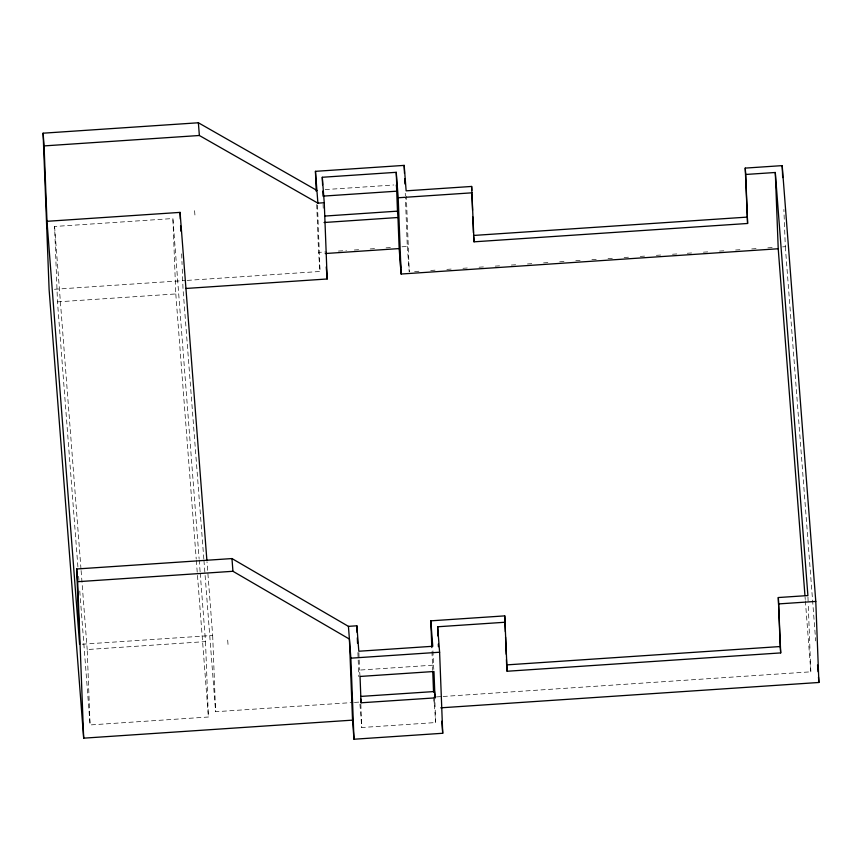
<?xml version="1.0" encoding="UTF-8"?>
<svg xmlns="http://www.w3.org/2000/svg" width="862" height="862" viewBox="0 0 862 862"><rect width="100%" height="100%" fill="white"/><g stroke="black" fill="none" stroke-linecap="round" stroke-linejoin="round"><path stroke-width="0.65" stroke-dasharray="4.31 3.23" d="M325.168 189.586L393.826 184.985M77.914 566.959L57.485 301.872L54.586 226.469L172.896 218.539L199.1 558.598M187.259 280.387L320.028 271.476L318.563 252.394L326.504 251.866M338.421 251.068L346.373 250.53M354.314 250.002L360.941 249.549M370.207 248.935L376.834 248.493M386.101 247.868L392.727 247.426M401.994 246.801L407.295 246.446L405.399 197.279M54.478 289.287L185.912 280.473M414.622 271.53L421.335 271.088M430.741 270.452L437.454 270M446.861 269.375L453.574 268.922M462.98 268.297L469.693 267.845M479.089 267.209L485.812 266.767M495.208 266.132L501.921 265.679M511.328 265.054L518.04 264.602M527.447 263.966L534.16 263.524M543.556 262.888L550.279 262.436M559.675 261.811L566.388 261.358M575.794 260.733L582.507 260.281M591.914 259.645L598.627 259.203M608.022 258.568L614.746 258.115M624.142 257.49L629.519 257.124M640.261 256.402L645.638 256.046M656.381 255.324L661.747 254.969M672.5 254.247L677.866 253.881M687.273 253.256L693.985 252.803M703.381 252.178L710.105 251.726M719.501 251.09L726.213 250.648M735.62 250.012L742.333 249.56M751.739 248.935L758.452 248.482M767.848 247.857L774.572 247.405M782.631 246.866L785.314 246.683L783.881 209.477M57.485 301.872L175.794 293.942L172.896 218.539M82.246 644.205L212.677 635.456L206.999 561.819M205.501 641.608L208.399 717.012L90.09 724.942L87.191 649.539L205.501 641.608L200.243 573.327M360.036 676.454L359.551 670.086L433.489 665.13L432.864 648.795M203.949 560.44L215.608 711.721L353.118 702.508M354.454 702.411L359.788 702.056L361.749 727.506L435.698 722.55L434.804 699.276M436.42 696.916L441.786 696.561M443.122 696.474L810.83 671.821L808.211 603.497M785.314 246.683L815.7 640.908M805.054 596.838L805.259 599.521M805.367 600.857L810.83 671.821M407.295 246.446L409.256 271.896L406.347 196.148M433.489 665.13L433.877 670.227M433.737 697.099L435.698 722.55M194.586 210.694L195.081 217.052M227.687 640.121L228.171 646.489M203.841 559.093L183.003 288.651L182.13 265.905M199.208 559.944L200.135 571.991M175.794 293.942L196.224 559.029M196.32 560.365L208.399 717.012M54.586 226.469L81.006 569.211M81.103 570.547L87.191 649.539M78.636 576.333L78.948 580.352M79.778 591.063L90.09 724.942M807.953 596.881L808.157 602.172M434.071 699.632L434.222 703.457M431.981 651.607L432.702 670.345M405.248 193.293L405.355 195.954M358.872 652.502L359.109 658.783M359.163 660.033L359.551 670.086M360.855 704.2L361.749 727.506M357.892 652.556L358.818 676.638M323.088 204.272L323.239 208.238M317.485 205.037L320.028 271.476M316.72 204.563L318.563 252.394M212.677 635.456L215.608 711.721M181.666 253.87L182.076 264.569"/><path stroke-width="1.29" d="M83.679 738.163L77.666 581.699L232.945 571.29L349.412 639.087L352.526 720.136L83.679 738.163L49.112 289.643L43.1 133.19L198.379 122.77L316.914 190.427M775.294 172.486L807.899 595.556L778.321 597.538L780.703 652.911L507.115 671.25L504.744 615.877L430.806 620.834L432.767 646.284L358.818 651.241L356.857 625.79L348.431 626.362L231.964 558.565L76.686 568.985L79.584 644.377L46.979 221.308L44.081 145.904L199.359 135.496L317.895 203.152L324.252 202.721L322.291 177.27L396.24 172.314L398.201 197.764L401.132 274.03L778.224 248.752L775.294 172.486L745.716 174.469L747.602 223.473L474.025 241.823L473.626 236.727M316.214 191.267L315.449 171.333L404.181 165.385L406.142 190.836L471.643 186.451L474.025 241.823M396.24 172.314L396.962 191.17L323.024 196.127L322.83 191.095M747.602 223.473L745.231 168.101L782.2 165.623L815.786 601.417L818.9 682.478L440.762 707.831M46.979 221.308L180.072 212.386L206.902 560.483M398.201 197.764L472.139 192.808M324.866 216.06L397.479 211.147L396.466 184.802L396.962 191.17M324.037 222.515L397.975 217.504L397.479 211.147M473.529 235.455L747.106 217.116M325.222 253.536L399.16 248.579L397.975 217.504M185.675 288.479L327.183 278.986L324.252 202.721M438.004 636.07L437.648 626.771L505.229 622.235M778.817 603.896L815.786 601.417M439.609 652.222L442.723 733.271L353.991 739.23L350.877 658.169L439.609 652.222L437.648 626.771M507.115 671.25L506.63 664.893L780.207 646.543L778.321 597.538M360.564 696.431L434.502 691.529L434.998 697.886L361.049 702.789L360.758 698.974M817.553 665.044L818.07 671.746M818.491 677.112L818.9 682.478M778.224 248.752L804.946 595.502M745.231 168.101L745.716 174.469M780.207 646.543L780.703 652.911M441.797 721.225L442.723 733.271M399.16 248.579L401.132 274.03M326.256 266.929L327.183 278.986M315.449 171.333L317.895 203.152M348.431 626.362L350.877 658.169M352.526 720.136L353.991 739.23M198.379 122.77L199.359 135.496M231.964 558.565L232.945 571.29M43.1 133.19L44.081 145.904M76.686 568.985L77.666 581.699M782.2 165.623L782.664 177.583M504.744 615.877L505.358 631.771M505.563 637.072L506.22 654.29M506.425 659.592L506.63 664.893M471.643 186.451L471.805 190.416M471.956 194.392L472.559 210.285M472.818 216.912L473.432 232.805M438.316 644.043L438.413 646.705M434.998 697.886L433.974 671.498L360.036 676.454L361.049 702.789M434.599 694.115L434.696 696.69M433.683 689.406L433.78 691.96M430.806 620.834L431.83 647.599M432.756 671.681L433.532 691.744M404.181 165.385L404.483 173.359M404.687 178.682L404.892 183.994M400.097 253.611L400.636 267.662M356.857 625.79L357.116 632.482M357.321 637.837L357.525 643.181M322.291 177.27L322.582 184.813M180.072 212.386L180.33 219.077M180.589 225.769L180.794 231.124"/></g></svg>
